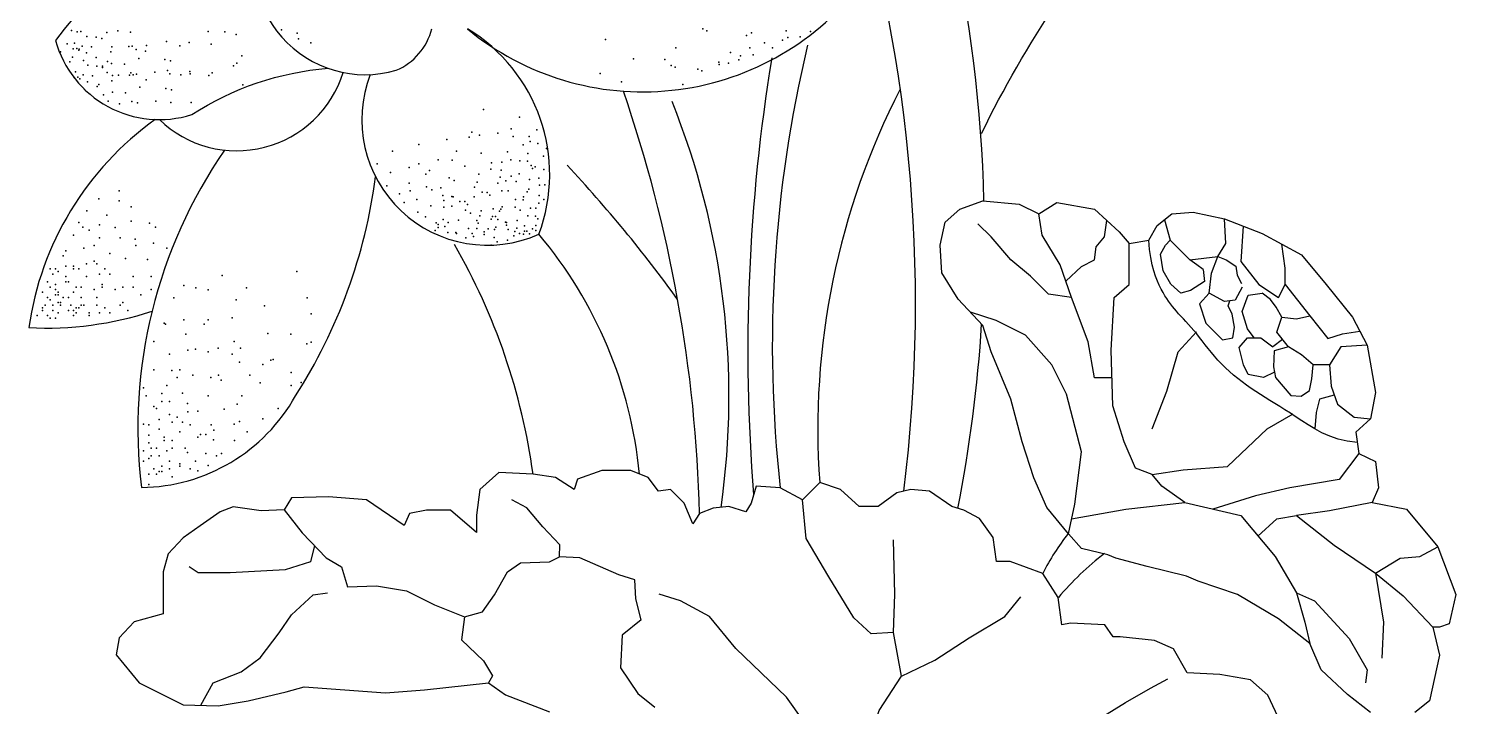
# Model space of a CAD drawing. Extents: x 786 to 1043, y 1766 to 2273.
# Drawn here: x 786.6 to 1042.6, y 1969.4 to 2089.9 of the extents above; entities that cross this region are included whole.
import ezdxf

# ---------------------------------------------------------------- set-up
doc = ezdxf.new("R2010")
doc.units = 0
doc.header["$LTSCALE"] = 0.9
doc.header["$MEASUREMENT"] = 0
doc.header["$PDSIZE"] = 15
for name, color, linetype in [('3', 3, 'CONTINUOUS'), ('4', 4, 'CONTINUOUS'), ('7', 7, 'CONTINUOUS')]:
    doc.layers.add(name, color=color, linetype=linetype)

msp = doc.modelspace()

# ---------------------------------------------------------------- linework, layer by layer
at = {"layer": '3'}
for points in [[(979.07, 2027.76), (976.01, 2027.76), (974.84, 2034.18), (971.92, 2042.05), (969.88, 2047.88), (966.67, 2053.13), (966.08, 2056.92)], [(988.41, 2055.9), (989.43, 2052.25), (992.94, 2048.75), (997.9, 2049.33), (999.36, 2051.66), (999.07, 2056.05)], [(971.92, 2042.05), (967.83, 2042.64), (964.62, 2045.84), (961.12, 2048.76), (957.62, 2052.84), (955.28, 2055.17)], [(970.9, 2044.97), (973.67, 2047.59), (976.01, 2048.76), (976.3, 2051.09), (977.76, 2052.84), (978.2, 2055.76)], [(1002.42, 2054.74), (1001.98, 2048.46), (1005.19, 2044.37), (1008.7, 2042.04), (1009.87, 2044.37), (1009.87, 2047.29), (1009.28, 2051.53)], [(995.28, 2047.03), (995.53, 2044.92), (993.05, 2043.31), (991.32, 2042.82), (989.58, 2044.43), (988.22, 2046.78), (987.73, 2049.75), (988.59, 2051.36), (989.43, 2052.25)], [(995.28, 2047.03), (994.16, 2047.89), (992.94, 2048.75)], [(1002.21, 2043.93), (1000.98, 2041.58), (999.12, 2041.33), (996.39, 2042.82), (996.77, 2046.41), (997.9, 2049.33), (999.37, 2048.76), (1001.1, 2047.64), (1001.35, 2046.04), (1002.09, 2044.55)], [(1009.87, 2044.37), (1014.24, 2038.83), (1017.45, 2034.75), (1020.08, 2035.63), (1023.15, 2036.07)], [(996.39, 2042.82), (994.66, 2040.96), (995.77, 2037.5), (998.75, 2034.53), (1000.6, 2034.9), (1000.85, 2036.76), (1000.48, 2039.11), (999.74, 2040.59), (1000.05, 2041.46)], [(1004.38, 2034.9), (1003.2, 2036.51), (1002.21, 2039.6), (1003.33, 2042.45), (1005.81, 2042.82), (1005.81, 2042.82)], [(1009.28, 2038.54), (1008.28, 2040.35), (1007.29, 2041.71), (1005.81, 2042.82)], [(1017.75, 2030.09), (1014.83, 2030.09), (1012.78, 2031.84), (1010.45, 2033.29), (1008.41, 2035.92), (1009.28, 2038.54), (1011.91, 2038.25), (1014.24, 2038.83)], [(986.22, 2018.72), (988.85, 2025.43), (990.89, 2032.43), (994.1, 2035.93)], [(1007.97, 2028.78), (1006.05, 2027.85), (1003.33, 2028.35), (1002.46, 2030.08), (1001.72, 2033.17), (1003.2, 2034.9), (1005.56, 2034.9), (1007.66, 2033.29), (1007.66, 2033.29)], [(1009.43, 2034.61), (1007.66, 2033.29)], [(1010.45, 2033.29), (1007.91, 2032.55), (1007.79, 2029.71), (1008.16, 2027.85), (1010.88, 2024.63), (1012.74, 2024.51), (1014.23, 2025.5), (1014.6, 2027.6), (1014.83, 2030.09)], [(1024.46, 2033.6), (1019.79, 2033.29), (1017.75, 2030.09), (1018.04, 2026.3), (1019.21, 2023.09), (1022.12, 2020.76), (1025.04, 2020.47)], [(1018.62, 2024.69), (1015.99, 2023.96), (1015.41, 2021.63), (1015.15, 2018.69)], [(986.22, 2010.56), (991.77, 2011.43), (999.65, 2012.02), (1006.66, 2018.72), (1011.33, 2021.35)], [(895.41, 1984.75), (894.48, 1988.48), (894.3, 1991.86), (891.46, 1992.75), (884.52, 1995.77), (880.88, 1995.94), (880.96, 1998.08), (877.94, 2001.27), (875.1, 2004.65), (872.43, 2006.07)], [(940.28, 1982.48), (936.28, 1982.25), (933.22, 1985.07), (928.75, 1992.36), (924.74, 1999.18), (924.09, 2006.09)], [(1025.34, 2005.6), (1017.75, 2004.14), (1011.91, 2003.27)], [(831.97, 2004.29), (835.17, 2000.21), (839.44, 1995.76), (842.11, 1994.16), (843.18, 1990.61), (848.33, 1990.79), (853.67, 1989.9), (858.65, 1987.41), (863.98, 1985.28), (867.19, 1986.17), (869.32, 1989.19), (871.63, 1993.28), (873.94, 1994.88), (879.1, 1995.05), (880.88, 1995.94)], [(1005.05, 1999.62), (1008.41, 2002.69), (1011.91, 2003.27), (1018.62, 1998.02), (1025.92, 1993.06), (1030.88, 1988.98), (1036.14, 1983.44)], [(837.31, 1997.98), (836.6, 1995.05), (832.15, 1993.63), (822.37, 1993.1), (816.68, 1993.1), (815.08, 1994.16)], [(941.7, 1974.72), (940.28, 1982.48), (940.52, 1989.3), (940.28, 1998.95)], [(1025.92, 1993.06), (1030.3, 1995.69), (1033.8, 1995.98), (1037.01, 1997.73)], [(1025.92, 1993.06), (1027.38, 1984.32), (1027.09, 1977.9)], [(817.12, 1969.56), (819.35, 1973.56), (824.32, 1975.51), (827.7, 1978), (831.08, 1982.44), (833.22, 1985.64), (837.13, 1989.19), (839.62, 1989.55)], [(1011.91, 1989.56), (1015.12, 1988.11), (1021.25, 1981.4), (1024.46, 1975.86), (1024.17, 1973.53)], [(927.1, 1962.72), (921.21, 1970.96), (912.26, 1979.66), (907.55, 1985.31), (902.37, 1988.13), (898.61, 1989.3)], [(912.62, 1962.19), (916.5, 1963.19), (922.15, 1963.43), (927.1, 1962.72), (934.63, 1957.08), (936.28, 1955.2), (936.05, 1963.43), (937.69, 1968.6), (941.7, 1974.72), (947.58, 1977.54), (953.71, 1981.54), (960.06, 1985.31), (962.89, 1988.83)], [(863.98, 1985.28), (863.45, 1981.2), (867.36, 1977.46), (868.96, 1974.8), (868.25, 1973.56)], [(964.3, 1954.49), (969.01, 1960.37), (974.19, 1965.55), (981.49, 1970.02), (985.96, 1972.6), (989.03, 1974.25)]]:
    msp.add_lwpolyline(points, dxfattribs=at)
at = {"layer": '4'}
for points in [[(864.52, 2089.85, 0.420644), (934.06, 2097.22, 0.531994), (866.96, 2097.79, 0.530247)], [(826.57, 2102.07, 0.297508), (791.3, 2087.75, 0.424749), (815.53, 2074.59, -0.125161), (839.75, 2082.83)], [(809.01, 2073.71, 0.20457), (786.55, 2036.7, 0.091658), (808.47, 2039.62, 0.091658)], [(821.32, 2068.27, 0.18252), (806.57, 2008.28, 0.269258), (833.97, 2024.59, 0.110481), (848.19, 2063.54)]]:
    msp.add_lwpolyline(points, format="xyb", dxfattribs=at)
for points in [[(971.34, 2000.06), (967.54, 2004.73), (965.21, 2009.98), (963.16, 2016.39), (961.12, 2023.97), (957.62, 2032.43), (956.16, 2037.1), (951.78, 2041.76), (948.86, 2046.43), (948.57, 2051.38), (949.44, 2055.47), (952.07, 2057.8), (956.16, 2059.26), (962.58, 2058.67), (966.08, 2056.92), (969.29, 2058.97), (976.01, 2057.8), (980.38, 2053.72), (982.14, 2051.68), (985.64, 2052.26), (987.1, 2054.88), (989.73, 2056.92), (993.52, 2057.22), (999.07, 2056.05), (1005.78, 2053.43), (1012.79, 2049.63), (1017.16, 2044.39), (1021.83, 2038.55), (1024.46, 2033.6), (1025.92, 2025.14), (1025.04, 2020.47), (1022.42, 2018.14), (1023, 2014.35), (1025.92, 2012.89), (1026.5, 2008.23), (1025.34, 2005.6), (1031.47, 2004.44), (1037.01, 1997.73), (1040.22, 1989.27), (1039.06, 1984.02), (1037.3, 1983.44), (1036.14, 1983.44), (1037.3, 1978.48), (1035.55, 1970.32), (1032.93, 1968.28)], [(992.06, 2005.6), (987.97, 2008.52), (986.22, 2010.56), (983.3, 2011.73), (981.26, 2016.39), (979.22, 2022.81), (978.93, 2032.72), (979.51, 2042.05), (982.14, 2044.39), (982.14, 2051.68)], [(1022.71, 2016.25), (1020.93, 2016.49), (1019.3, 2016.89), (1017.8, 2017.41), (1016.42, 2018.02), (1015.15, 2018.69), (1013.97, 2019.4), (1012.86, 2020.12), (1011.81, 2020.81), (1010.81, 2021.47), (1009.85, 2022.07), (1008.93, 2022.65), (1008.04, 2023.2), (1007.17, 2023.74), (1006.32, 2024.27), (1005.48, 2024.8), (1004.66, 2025.33), (1003.84, 2025.89), (1003.03, 2026.46), (1002.24, 2027.05), (1001.46, 2027.66), (1000.7, 2028.28), (999.96, 2028.92), (999.25, 2029.58), (998.58, 2030.24), (997.94, 2030.92), (997.33, 2031.61), (996.76, 2032.3), (996.2, 2032.99), (995.67, 2033.67), (995.15, 2034.33), (994.65, 2034.97), (994.15, 2035.59), (993.66, 2036.17), (993.18, 2036.73), (992.71, 2037.26), (992.24, 2037.77), (991.79, 2038.26), (991.36, 2038.73), (990.95, 2039.18), (990.55, 2039.62), (990.18, 2040.06), (989.83, 2040.49), (989.49, 2040.93), (989.16, 2041.39), (988.83, 2041.87), (988.51, 2042.39), (988.19, 2042.95), (987.85, 2043.56), (987.51, 2044.23), (987.17, 2044.98), (986.83, 2045.83), (986.52, 2046.8), (986.23, 2047.9), (985.98, 2049.17), (985.78, 2050.62), (985.64, 2052.26)], [(971.34, 2000.06), (972.5, 2005.31), (973.67, 2014.64), (971.04, 2024.85), (968.42, 2030.1), (963.75, 2035.35), (958.49, 2037.97), (953.97, 2039.43)], [(1023, 2014.35), (1019.5, 2009.69), (1010.74, 2008.23), (1004.61, 2006.77), (997.02, 2004.44)], [(1009.54, 1965.54), (1006.8, 1971.33), (1003.74, 1974.08), (998.25, 1974.99), (992.45, 1975.3), (990.01, 1979.57), (986.65, 1981.09), (980.55, 1981.7), (979.33, 1981.7), (977.8, 1983.83), (971.7, 1984.14), (970.17, 1983.83), (969.56, 1988.71), (966.82, 1992.98), (961.02, 1995.11), (958.58, 1995.11), (957.97, 1999.38), (955.53, 2002.74), (952.78, 2004.26), (950.64, 2004.87), (946.68, 2007.61), (943.32, 2007.92), (940.88, 2007.31), (937.52, 2004.87), (934.16, 2004.87), (930.81, 2007.92), (927.14, 2009.14), (925.62, 2007.61), (924.09, 2006.09), (920.13, 2008.22), (915.85, 2008.53), (914.94, 2005.48), (914.02, 2003.96), (910.97, 2004.87), (908.22, 2004.57), (905.78, 2003.65), (904.56, 2001.82), (903.04, 2005.48), (900.59, 2007.92), (898.46, 2007.61), (896.63, 2010.05), (893.57, 2011.27), (888.39, 2011.27), (884.11, 2009.75), (883.5, 2007.92), (880.15, 2010.05), (876.18, 2010.66), (870.08, 2010.97), (866.72, 2007.92), (866.11, 2003.35), (866.11, 2000.3), (861.53, 2004.26), (857.26, 2004.26), (854.21, 2003.65), (853.29, 2001.52), (846.56, 2006.07), (839.8, 2006.6), (833.22, 2006.42), (831.97, 2004.29), (827.88, 2004.11), (822.9, 2004.82), (820.59, 2003.94), (817.03, 2001.45), (814.01, 1999.32), (811.34, 1996.47), (810.45, 1993.28), (810.45, 1988.3), (810.45, 1985.81), (805.3, 1984.39), (802.63, 1981.55), (802.09, 1978.53), (806.18, 1973.56), (814.01, 1969.65), (820.23, 1969.47), (825.57, 1970.36), (832.33, 1971.96), (835.53, 1972.85), (849.93, 1971.78), (856.87, 1972.31), (868.25, 1973.56), (871.28, 1971.42), (879.1, 1968.4)], [(971.92, 2002.69), (981.55, 2004.44), (992.06, 2005.6), (1001.99, 2003.27), (1008.11, 1995.98), (1011.91, 1989.56), (1013.37, 1984.32), (1014.24, 1980.53)], [(1025.04, 1968.28), (1020.96, 1971.49), (1016.29, 1975.86), (1014.24, 1980.53), (1008.7, 1984.9), (1001.4, 1989.27), (994.4, 1991.61), (992.35, 1992.48), (985.35, 1994.23), (979.8, 1995.69), (978.34, 1996.27), (973.67, 1997.44), (971.34, 2000.06)], [(895.41, 1984.75), (892.05, 1982), (891.74, 1976.21), (894.8, 1971.64), (897.85, 1969.2)]]:
    msp.add_lwpolyline(points, dxfattribs=at)
for centre, radius, start, end in [((846.35, 2101.49), 19.8, 156.693, 286.2119), ((847.63, 2092.53), 10.9, 292.9371, 345.8031), ((848.83, 2063.92), 30.31, 339.5152, 58.8207), ((1148.5, 2033.6), 229.78, 166.578, 186.3411), ((1234.53, 2032.63), 320.16, 170.6451, 184.5902), ((868.09, 2073.7), 22.34, 158.9736, 294.1303), ((654.86, 1997.18), 251.01, 1.4769, 18.966), ((770.43, 2024.56), 140.58, 351.8837, 21.8753), ((765.21, 1995.5), 112, 7.7804, 29.9942), ((817.99, 2003.41), 77.45, 5.3746, 40.1096), ((999.43, 1977.16), 36.25, 140.8076, 154.117), ((1013.01, 1951.57), 57.15, 128.0805, 139.4754)]:
    msp.add_arc(centre, radius, start, end, dxfattribs=at)
for p in [(836.7, 2087.36), (891.92, 2080.39), (902.83, 2079.94)]:
    msp.add_point(p, dxfattribs=at)
at = {"layer": '7'}
msp.add_lwpolyline([(955.9, 2071.24, -0.063275), (985.33, 2115.73, -0.079218), (1042.59, 2105.67, 0.232108), (979.59, 2124.21, 0.073149), (952.55, 2096.96)], format="xyb", dxfattribs=at)
for centre, radius, start, end in [((705.21, 2053.01), 251.21, 1.4208, 23.8372), ((673.52, 2041), 270.65, 352.9139, 18.0061), ((823.51, 2087.97), 19.82, 226.0636, 342.7315), ((1058.69, 2018.67), 131.89, 152.7207, 184.1452), ((708.34, 1902.31), 238.52, 35.7658, 43.1955), ((705.21, 2053.01), 251.21, 348.881, 356.4214)]:
    msp.add_arc(centre, radius, start, end, dxfattribs=at)
for p in [(794.12, 2089.56), (795.13, 2089.33), (795.78, 2089.39), (802.4, 2089.46), (818.44, 2089.35), (821.39, 2089.31), (831.45, 2089.67), (906.37, 2089.82), (907.07, 2089.5), (921.17, 2089.48), (925.52, 2089.35), (793.37, 2087.19), (794.67, 2087.32), (796.03, 2086.79), (796.85, 2088.51), (798.51, 2088.34), (799.51, 2088.11), (799.51, 2088.11), (800.4, 2089.18), (804.65, 2089.25), (804.95, 2086.76), (807.5, 2086.9), (811.05, 2087.57), (813.42, 2086.81), (815.03, 2087.4), (818.98, 2087.12), (823.4, 2088.85), (834.27, 2089.09), (834.52, 2088.09), (889.04, 2087.97), (914.1, 2088.66), (915.02, 2089.12), (917.3, 2087.36), (920.53, 2087.83), (921.46, 2088.3), (923.68, 2088.42), (792.19, 2085.77), (794.34, 2084.78), (794.44, 2086.31), (795.09, 2086.37), (795.44, 2086.08), (795.52, 2086.2), (796.28, 2084.19), (796.81, 2085.55), (797.69, 2086.62), (798.53, 2084.73), (801.13, 2085.74), (801.3, 2086.64), (804.31, 2086.7), (805.66, 2086.18), (806.14, 2084.59), (807.27, 2085.89), (810.74, 2084.37), (824.42, 2085.02), (894.04, 2084.48), (899.62, 2084.38), (901.59, 2086.49), (911.26, 2085.61), (912.78, 2084.34), (913.05, 2085.03), (914.75, 2086.45), (915.33, 2085.25), (918.75, 2086.45), (793.85, 2083.95), (794.83, 2082.2), (796.2, 2081.67), (797.02, 2083.39), (798.67, 2083.22), (799.66, 2083.2), (799.68, 2082.99), (799.68, 2082.99), (800.5, 2082.09), (800.56, 2084.05), (801.25, 2083.68), (802.5, 2081.62), (803.56, 2083.57), (804.69, 2082.04), (805.12, 2081.64), (805.7, 2081.81), (808.95, 2082.12), (811.22, 2082.44), (811.64, 2081.84), (811.75, 2084.14), (813.59, 2081.69), (815.2, 2082.27), (815.24, 2081.86), (819.15, 2082), (822.95, 2083.24), (823.56, 2083.72), (888.13, 2081.91), (900.76, 2083.33), (901.46, 2083.01), (905.46, 2082.7), (906.16, 2082.38), (909.23, 2083.92), (909.29, 2083.5), (910.93, 2083.73), (794.6, 2081.19), (795.25, 2081.25), (795.61, 2080.96), (796.45, 2079.07), (796.97, 2080.43), (797.85, 2081.5), (798.69, 2079.61), (798.99, 2079.97), (801.29, 2080.62), (801.46, 2081.52), (804.47, 2081.58), (806.31, 2079.47), (807.44, 2080.77), (810.91, 2079.25), (818.54, 2081.52), (824.58, 2079.9), (799.82, 2078.08), (800.66, 2076.97), (801.42, 2078.56), (802.67, 2076.5), (803.72, 2078.45), (804.86, 2076.92), (805.86, 2076.69), (809.11, 2076.99), (811.81, 2076.72), (811.91, 2079.02), (815.4, 2076.73), (867.35, 2075.52), (873.78, 2074.12), (865.32, 2071.47), (872.27, 2072.07), (876.87, 2071.86), (855.87, 2069.3), (860.86, 2070.16), (864.82, 2070.57), (866.68, 2070.95), (869.92, 2071.26), (872.66, 2070.67), (874.44, 2069.21), (875.51, 2070.68), (875.68, 2069.82), (877.06, 2069.48), (851.22, 2068.1), (859.31, 2066.55), (861.81, 2066.46), (862.59, 2068.1), (866.99, 2067.71), (871.62, 2067.96), (872.23, 2066.55), (873.83, 2066.38), (875.22, 2066.31), (875.28, 2067.7), (878.04, 2067.2), (878.56, 2068.56), (848.46, 2065.86), (850.87, 2064.31), (854.15, 2065.17), (855.87, 2065.86), (857.14, 2064.01), (857.76, 2064.66), (864.08, 2065.44), (866.55, 2063.97), (868.71, 2064.87), (868.79, 2066.03), (870.52, 2064.68), (870.61, 2066.16), (873.73, 2064.07), (875.85, 2065.52), (876.09, 2064.99), (876.56, 2065.33), (878.09, 2064.83), (850.18, 2061.9), (854.15, 2062.42), (857.27, 2061.72), (858.17, 2061.22), (859.8, 2061.59), (861.26, 2063.36), (862.16, 2062.86), (865.75, 2061.66), (866.26, 2062.56), (869.95, 2062.39), (870.34, 2063.45), (871.36, 2062.79), (872.32, 2063.67), (873.2, 2062.71), (875.46, 2061.33), (875.53, 2063.06), (877.23, 2063.28), (877.34, 2062.06), (878.26, 2062.12), (799.01, 2059.61), (802.61, 2061.04), (802.61, 2059.25), (852.42, 2060.53), (853.28, 2058.98), (854.32, 2061.04), (855.52, 2059.49), (860.17, 2060.18), (860.35, 2059.32), (861.76, 2060.02), (861.98, 2059.99), (863.15, 2059.15), (864.07, 2059.11), (864.51, 2058.63), (865.71, 2059.94), (867.14, 2060.79), (868.06, 2060.75), (868.5, 2060.27), (870.64, 2061.04), (871.76, 2061.04), (873.06, 2059.48), (874.44, 2059.42), (874.48, 2059.99), (875.16, 2060.87), (877.19, 2058.83), (877.25, 2060.21), (878.09, 2059.51), (796.86, 2057.45), (800.45, 2056.73), (804.76, 2058.17), (855.7, 2057.26), (857.07, 2056.4), (857.99, 2058.34), (860.35, 2058.12), (861.73, 2058.29), (864.18, 2057.57), (865.08, 2057.07), (866.7, 2056.56), (866.95, 2057.45), (869, 2056.45), (869, 2056.45), (869.07, 2057.84), (869.51, 2056.48), (870.21, 2057.43), (870.45, 2057.77), (870.68, 2058.2), (872.99, 2058.1), (872.99, 2058.1), (873.89, 2057.59), (875.24, 2056.61), (875.76, 2057.97), (876.62, 2056.54), (876.69, 2057.93), (877.06, 2056.06), (795.43, 2055.43), (796.14, 2054.58), (797.27, 2054.05), (799.12, 2054.97), (801.88, 2054.51), (804.76, 2055.66), (808, 2055.3), (809.07, 2054.58), (858.8, 2053.99), (858.97, 2055.36), (859.31, 2055.02), (859.31, 2054.5), (860.19, 2055.93), (860.52, 2054.68), (861.04, 2053.64), (861.09, 2055.43), (862.44, 2053.65), (862.59, 2053.47), (862.96, 2055.8), (864.74, 2054.34), (865.37, 2053.45), (866.18, 2054.33), (866.22, 2055.78), (866.42, 2055.3), (867.49, 2053.75), (868.22, 2054.29), (868.73, 2055.98), (869.36, 2054.13), (869.59, 2054.55), (869.91, 2055.95), (871.3, 2055.48), (871.46, 2054.93), (871.48, 2055.39), (871.77, 2054.16), (872.92, 2053.82), (873.29, 2054.38), (873.35, 2055.77), (873.78, 2053.47), (874.65, 2053.86), (874.69, 2054.78), (875.11, 2053.84), (876.06, 2054.26), (876.71, 2054.85), (876.71, 2053.99), (794.51, 2053.13), (798.19, 2051.29), (799.12, 2052.67), (802.8, 2052.67), (805.48, 2052.43), (805.56, 2051.29), (808.71, 2051.71), (864.23, 2052.65), (865.6, 2052.91), (867.47, 2053.29), (868.77, 2051.38), (869.3, 2052.74), (869.82, 2051.95), (871.62, 2052.24), (872.76, 2053.02), (874.47, 2053.3), (875.55, 2053.36), (792.67, 2049.45), (793.13, 2050.37), (796.35, 2050.83), (798.19, 2048.53), (800.96, 2049.91), (803.72, 2048.99), (807.64, 2048.84), (811.09, 2050.83), (790.36, 2047.15), (790.82, 2046.23), (791.28, 2047.15), (791.75, 2046.69), (793.13, 2047.61), (793.13, 2045.77), (794.51, 2047.61), (794.51, 2047.15), (795.43, 2047.15), (796.81, 2048.07), (796.81, 2045.77), (798.66, 2048.07), (799.12, 2046.23), (800.04, 2047.15), (800.96, 2046.23), (805.1, 2045.77), (808.33, 2045.77), (820.93, 2045.97), (834.22, 2046.68), (789.9, 2044.85), (790.36, 2043.93), (790.36, 2043.93), (791.28, 2044.39), (791.28, 2043.47), (791.28, 2043.47), (793.13, 2044.85), (793.59, 2044.85), (794.97, 2043.93), (795.89, 2043.93), (795.89, 2043.93), (798.19, 2043.47), (799.58, 2044.39), (799.58, 2043.93), (801.88, 2043.47), (803.26, 2043.93), (805.1, 2043.93), (808.33, 2043.47), (814.1, 2044.17), (816.26, 2043.81), (818.41, 2043.45), (825.24, 2043.81), (788.98, 2043.01), (789.44, 2040.7), (789.9, 2042.09), (790.36, 2041.63), (790.82, 2040.7), (791.28, 2042.55), (791.75, 2043.01), (791.75, 2042.55), (791.75, 2041.17), (792.21, 2041.17), (792.21, 2041.17), (792.21, 2040.7), (792.67, 2042.09), (793.59, 2042.09), (794.05, 2040.7), (794.51, 2043.01), (795.89, 2042.09), (795.89, 2040.7), (796.35, 2040.7), (798.66, 2042.09), (798.66, 2040.7), (802.8, 2040.7), (803.26, 2041.17), (806.49, 2042.55), (812.31, 2042.02), (823.44, 2041.66), (836.02, 2042.02), (788.06, 2038.86), (788.98, 2040.24), (788.98, 2039.78), (789.9, 2038.86), (790.36, 2038.4), (790.82, 2039.78), (791.28, 2038.4), (791.75, 2039.32), (793.59, 2039.78), (794.51, 2039.78), (794.51, 2038.86), (794.97, 2040.24), (794.97, 2039.32), (795.43, 2040.24), (797.27, 2039.32), (797.27, 2038.86), (799.12, 2039.32), (800.04, 2040.24), (800.96, 2039.32), (804.18, 2039.78), (822.73, 2038.43), (828.47, 2040.58), (836.74, 2039.15), (810.63, 2037.48), (810.87, 2037.35), (814.1, 2038.07), (814.46, 2035.56), (817.7, 2037.35), (818.41, 2038.07), (829.06, 2035.64), (833.15, 2035.56), (808.79, 2034.26), (820.21, 2033.05), (823.07, 2034.26), (824.16, 2033.05), (835.97, 2033.8), (836.74, 2034.12), (811.55, 2031.96), (814.82, 2032.69), (816.16, 2032.88), (818.46, 2032.42), (822.73, 2031.97), (823.99, 2030.58), (829.55, 2030.89), (829.98, 2031.04), (808.79, 2029.2), (811.95, 2029.1), (813.4, 2029.2), (815.7, 2028.28), (820.3, 2028.28), (825.83, 2028.28), (828.14, 2030.12), (833.2, 2028.74), (806.95, 2025.98), (811.09, 2026.44), (812.93, 2027.82), (818.92, 2027.82), (820.77, 2027.36), (827.67, 2026.9), (833.2, 2026.44), (834.94, 2026.94), (807.41, 2024.6), (810.18, 2024.97), (810.18, 2023.58), (811.57, 2023.58), (813.86, 2025.06), (814.78, 2023.22), (818.46, 2024.6), (823.58, 2023.12), (824.45, 2024.6), (808.79, 2022.66), (809.25, 2022.3), (809.72, 2020.35), (811.57, 2021.27), (812.95, 2020.81), (814.8, 2021.73), (816.62, 2021.84), (821.27, 2022.2), (828.14, 2020.46), (830.9, 2022.3), (806.95, 2019.54), (807.87, 2019.43), (809.71, 2018.62), (812.03, 2019.89), (813.4, 2018.16), (813.88, 2019.89), (815.26, 2019.43), (817.08, 2017.7), (818, 2017.7), (818.96, 2019.43), (819.42, 2018.5), (823.07, 2019.54), (823.99, 2020), (825.37, 2018.16), (807.87, 2017.58), (807.87, 2016.19), (808.33, 2015.27), (809.26, 2015.27), (810.63, 2017.24), (810.64, 2016.66), (812.03, 2016.66), (812.03, 2015.27), (812.03, 2015.27), (814.34, 2015.27), (816.62, 2017.24), (819.38, 2016.78), (823.12, 2016.66), (806.95, 2014.81), (806.95, 2012.96), (807.87, 2013.42), (808.33, 2013.89), (809.72, 2013.89), (811.1, 2014.81), (811.57, 2012.96), (813.42, 2012.5), (814.78, 2014.48), (816.19, 2012.96), (818.04, 2014.35), (819.89, 2013.89), (820.81, 2014.35), (807.87, 2010.65), (808.79, 2011.58), (809.26, 2010.65), (809.72, 2011.12), (810.18, 2012.04), (810.18, 2011.12), (811.57, 2011.58), (812.03, 2010.19), (813.42, 2012.04), (815.26, 2011.58), (816.62, 2011.25), (818.46, 2012.17), (807.87, 2008.81)]:
    msp.add_point(p, dxfattribs=at)

doc.saveas('drawing.dxf')
